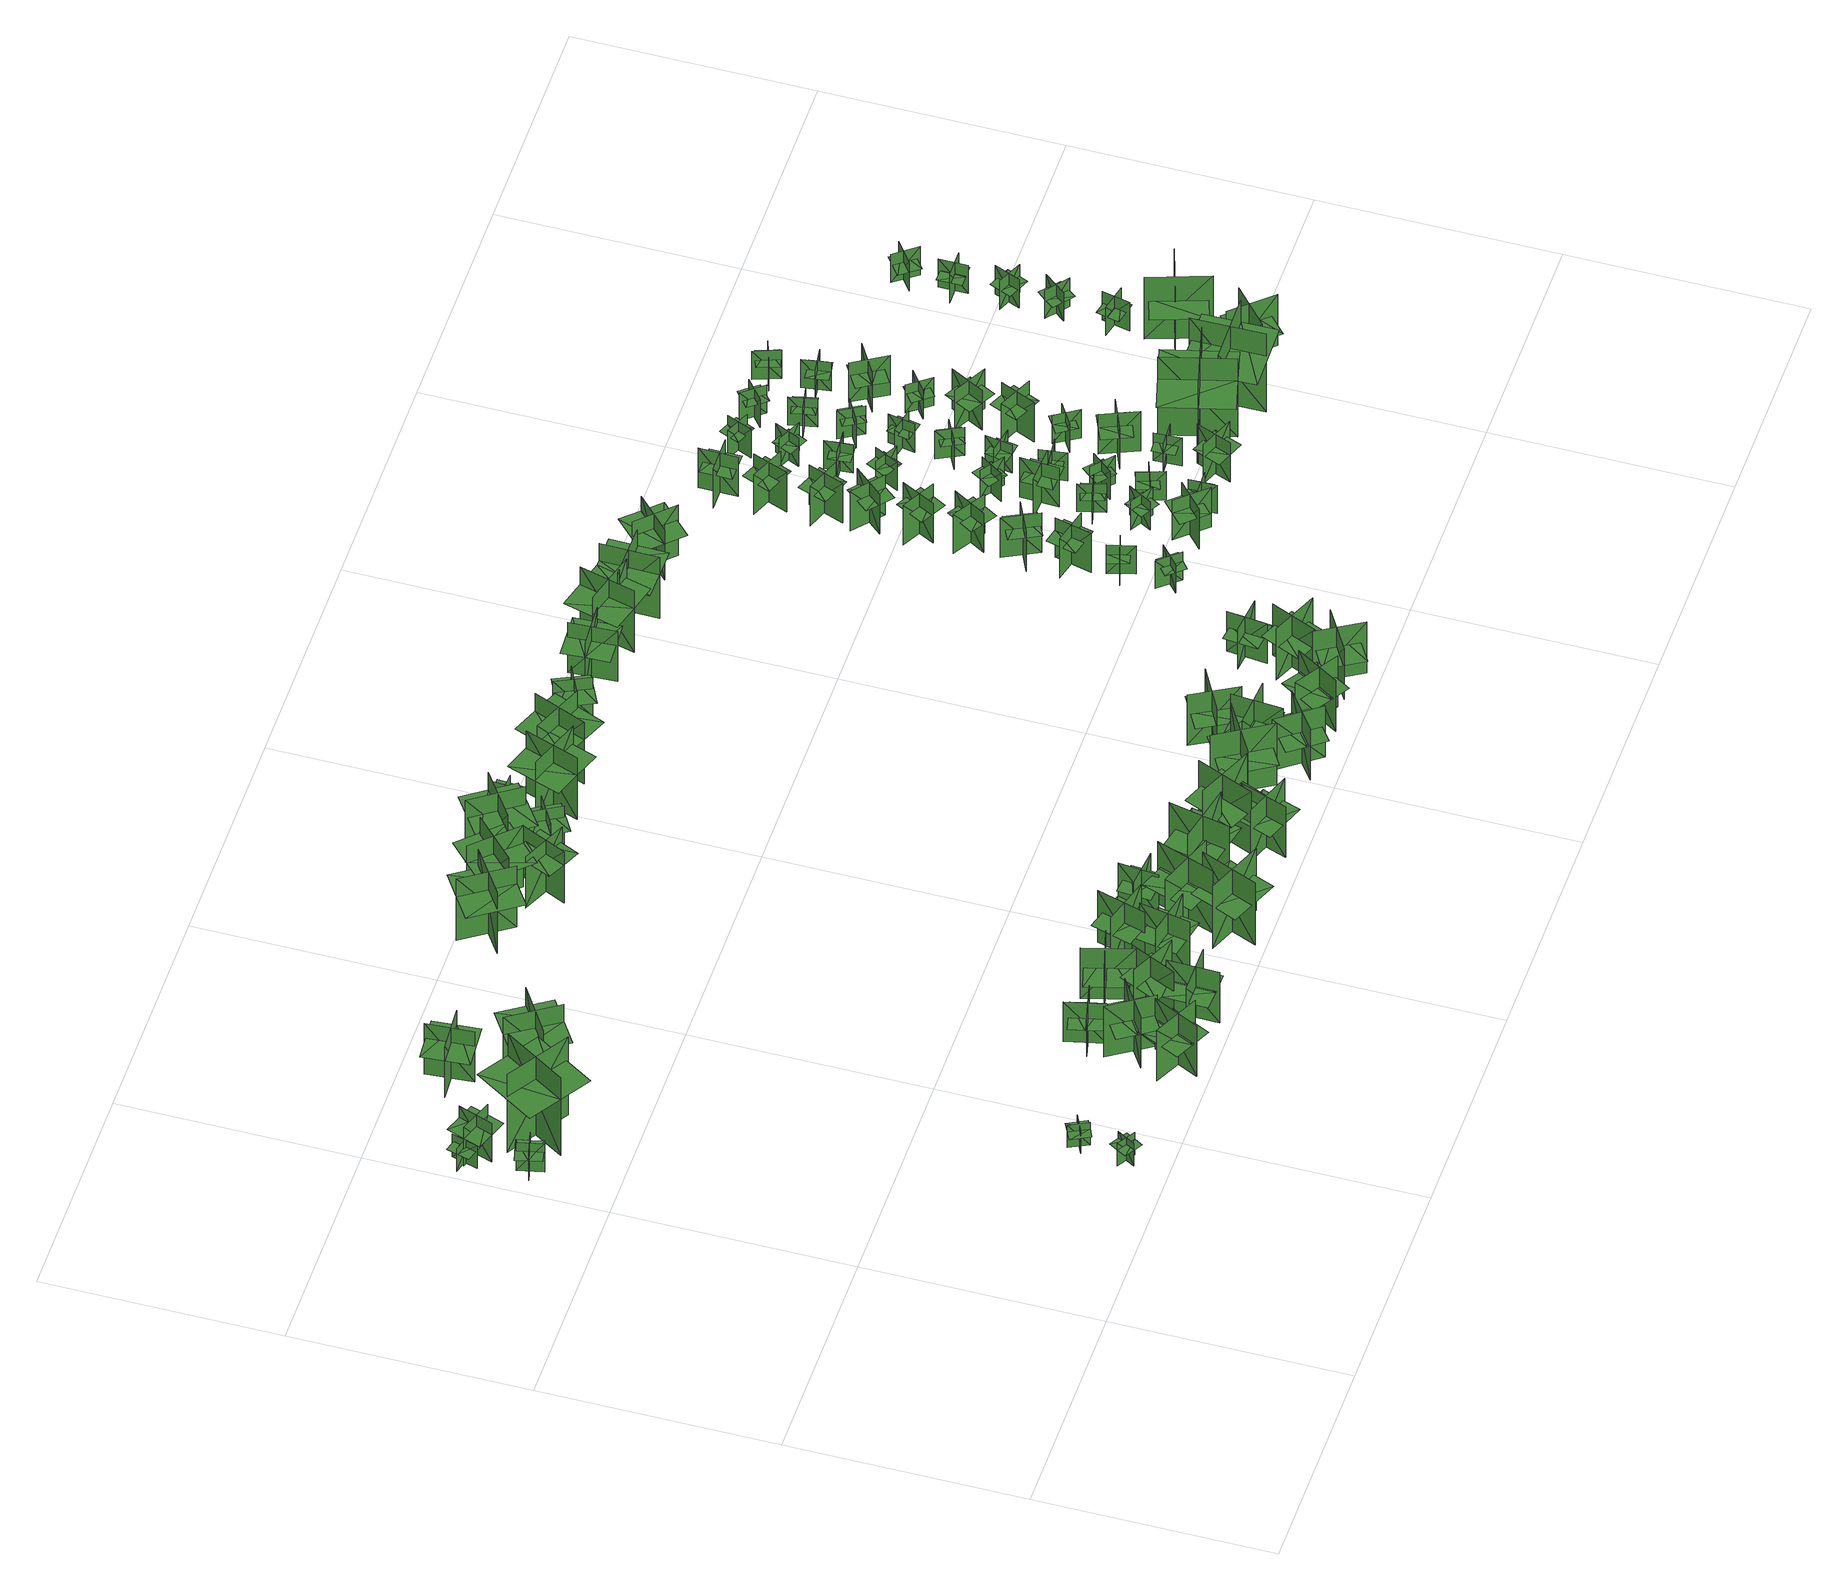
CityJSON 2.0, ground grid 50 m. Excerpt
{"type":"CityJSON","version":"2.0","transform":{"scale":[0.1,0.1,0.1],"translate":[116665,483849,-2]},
"CityObjects":{
"tree1":{"type":"SolitaryVegetationObject","geometry":[{"type":"MultiSurface","lod":"1","boundaries":[[[0,1,2]],[[0,2,3]],[[4,5,6]],[[4,6,7]],[[8,9,10]],[[8,10,11]],[[8,11,12]],[[8,12,13]]]}]},
"tree2":{"type":"SolitaryVegetationObject","geometry":[{"type":"MultiSurface","lod":"1","boundaries":[[[14,15,16]],[[14,16,17]],[[18,19,20]],[[18,20,21]],[[22,23,24]],[[22,24,25]],[[22,25,26]],[[22,26,27]]]}]},
"tree3":{"type":"SolitaryVegetationObject","geometry":[{"type":"MultiSurface","lod":"1","boundaries":[[[28,29,30]],[[28,30,31]],[[32,33,34]],[[32,34,35]],[[36,37,38]],[[36,38,39]],[[36,39,40]],[[36,40,41]]]}]},
"tree4":{"type":"SolitaryVegetationObject","geometry":[{"type":"MultiSurface","lod":"1","boundaries":[[[42,43,44]],[[42,44,45]],[[46,47,48]],[[46,48,49]],[[50,51,52]],[[50,52,53]],[[50,53,54]],[[50,54,55]]]}]},
"tree5":{"type":"SolitaryVegetationObject","geometry":[{"type":"MultiSurface","lod":"1","boundaries":[[[56,57,58]],[[56,58,59]],[[60,61,62]],[[60,62,63]],[[64,65,66]],[[64,66,67]],[[64,67,68]],[[64,68,69]]]}]},
"tree6":{"type":"SolitaryVegetationObject","geometry":[{"type":"MultiSurface","lod":"1","boundaries":[[[70,71,72]],[[70,72,73]],[[74,75,76]],[[74,76,77]],[[78,79,80]],[[78,80,81]],[[78,81,82]],[[78,82,83]]]}]},
"tree7":{"type":"SolitaryVegetationObject","geometry":[{"type":"MultiSurface","lod":"1","boundaries":[[[84,85,86]],[[84,86,87]],[[88,89,90]],[[88,90,91]],[[92,93,94]],[[92,94,95]],[[92,95,96]],[[92,96,97]]]}]},
"tree8":{"type":"SolitaryVegetationObject","geometry":[{"type":"MultiSurface","lod":"1","boundaries":[[[98,99,100]],[[98,100,101]],[[102,103,104]],[[102,104,105]],[[106,107,108]],[[106,108,109]],[[106,109,110]],[[106,110,111]]]}]},
"tree9":{"type":"SolitaryVegetationObject","geometry":[{"type":"MultiSurface","lod":"1","boundaries":[[[112,113,114]],[[112,114,115]],[[116,117,118]],[[116,118,119]],[[120,121,122]],[[120,122,123]],[[120,123,124]],[[120,124,125]]]}]},
"tree10":{"type":"SolitaryVegetationObject","geometry":[{"type":"MultiSurface","lod":"1","boundaries":[[[126,127,128]],[[126,128,129]],[[130,131,132]],[[130,132,133]],[[134,135,136]],[[134,136,137]],[[134,138,139]],[[134,139,135]]]}]},
"tree11":{"type":"SolitaryVegetationObject","geometry":[{"type":"MultiSurface","lod":"1","boundaries":[[[140,141,142]],[[140,142,143]],[[144,145,146]],[[144,146,147]],[[148,149,150]],[[148,150,151]],[[148,152,153]],[[148,153,149]]]}]},
"tree12":{"type":"SolitaryVegetationObject","geometry":[{"type":"MultiSurface","lod":"1","boundaries":[[[154,155,156]],[[154,156,157]],[[158,159,160]],[[158,160,161]],[[162,163,164]],[[162,164,165]],[[162,166,167]],[[162,167,163]]]}]},
"tree13":{"type":"SolitaryVegetationObject","geometry":[{"type":"MultiSurface","lod":"1","boundaries":[[[168,169,170]],[[168,170,171]],[[172,173,174]],[[172,174,175]],[[176,177,178]],[[176,178,179]],[[176,180,181]],[[176,181,177]]]}]},
"tree14":{"type":"SolitaryVegetationObject","geometry":[{"type":"MultiSurface","lod":"1","boundaries":[[[182,183,184]],[[182,184,185]],[[186,187,188]],[[186,188,189]],[[190,191,192]],[[190,192,193]],[[190,194,195]],[[190,195,191]]]}]},
"tree15":{"type":"SolitaryVegetationObject","geometry":[{"type":"MultiSurface","lod":"1","boundaries":[[[196,197,198]],[[196,198,199]],[[200,201,202]],[[200,202,203]],[[204,205,206]],[[204,206,207]],[[204,208,209]],[[204,209,205]]]}]},
"tree16":{"type":"SolitaryVegetationObject","geometry":[{"type":"MultiSurface","lod":"1","boundaries":[[[210,211,212]],[[210,212,213]],[[214,215,216]],[[214,216,217]],[[218,219,220]],[[218,220,221]],[[218,222,223]],[[218,223,219]]]}]},
"tree17":{"type":"SolitaryVegetationObject","geometry":[{"type":"MultiSurface","lod":"1","boundaries":[[[224,225,226]],[[224,226,227]],[[228,229,230]],[[228,230,231]],[[232,233,234]],[[232,234,235]],[[232,236,237]],[[232,237,233]]]}]},
"tree18":{"type":"SolitaryVegetationObject","geometry":[{"type":"MultiSurface","lod":"1","boundaries":[[[238,239,240]],[[238,240,241]],[[242,243,244]],[[242,244,245]],[[246,247,248]],[[246,248,249]],[[246,249,250]],[[246,250,251]]]}]},
"tree19":{"type":"SolitaryVegetationObject","geometry":[{"type":"MultiSurface","lod":"1","boundaries":[[[252,253,254]],[[252,254,255]],[[256,257,258]],[[256,258,259]],[[260,261,262]],[[260,262,263]],[[260,264,265]],[[260,265,261]]]}]},
"tree20":{"type":"SolitaryVegetationObject","geometry":[{"type":"MultiSurface","lod":"1","boundaries":[[[266,267,268]],[[266,268,269]],[[270,271,272]],[[270,272,273]],[[274,275,276]],[[274,276,277]],[[274,278,279]],[[274,279,275]]]}]},
"tree21":{"type":"SolitaryVegetationObject","geometry":[{"type":"MultiSurface","lod":"1","boundaries":[[[280,281,282]],[[280,282,283]],[[284,285,286]],[[284,286,287]],[[288,289,290]],[[288,290,291]],[[288,292,293]],[[288,293,289]]]}]},
"tree22":{"type":"SolitaryVegetationObject","geometry":[{"type":"MultiSurface","lod":"1","boundaries":[[[294,295,296]],[[294,296,297]],[[298,299,300]],[[298,300,301]],[[302,303,304]],[[302,304,305]],[[302,305,306]],[[302,306,307]]]}]},
"tree23":{"type":"SolitaryVegetationObject","geometry":[{"type":"MultiSurface","lod":"1","boundaries":[[[308,309,310]],[[308,310,311]],[[312,313,314]],[[312,314,315]],[[316,317,318]],[[316,318,319]],[[316,320,321]],[[316,321,317]]]}]},
"tree24":{"type":"SolitaryVegetationObject","geometry":[{"type":"MultiSurface","lod":"1","boundaries":[[[322,323,324]],[[322,324,325]],[[326,327,328]],[[326,328,329]],[[330,331,332]],[[330,332,333]],[[330,334,335]],[[330,335,331]]]}]},
"tree25":{"type":"SolitaryVegetationObject","geometry":[{"type":"MultiSurface","lod":"1","boundaries":[[[336,337,338]],[[336,338,339]],[[340,341,342]],[[340,342,343]],[[344,345,346]],[[344,346,347]],[[344,347,348]],[[344,348,349]]]}]},
"tree26":{"type":"SolitaryVegetationObject","geometry":[{"type":"MultiSurface","lod":"1","boundaries":[[[350,351,352]],[[350,352,353]],[[354,355,356]],[[354,356,357]],[[358,359,360]],[[358,360,361]],[[358,361,362]],[[358,362,363]]]}]},
"tree27":{"type":"SolitaryVegetationObject","geometry":[{"type":"MultiSurface","lod":"1","boundaries":[[[364,365,366]],[[364,366,367]],[[368,369,370]],[[368,370,371]],[[372,373,374]],[[372,374,375]],[[372,376,377]],[[372,377,373]]]}]},
"tree28":{"type":"SolitaryVegetationObject","geometry":[{"type":"MultiSurface","lod":"1","boundaries":[[[378,379,380]],[[378,380,381]],[[382,383,384]],[[382,384,385]],[[386,387,388]],[[386,388,389]],[[386,390,391]],[[386,391,387]]]}]},
"tree29":{"type":"SolitaryVegetationObject","geometry":[{"type":"MultiSurface","lod":"1","boundaries":[[[392,393,394]],[[392,394,395]],[[396,397,398]],[[396,398,399]],[[400,401,402]],[[400,402,403]],[[400,403,404]],[[400,404,405]]]}]},
"tree30":{"type":"SolitaryVegetationObject","geometry":[{"type":"MultiSurface","lod":"1","boundaries":[[[406,407,408]],[[406,408,409]],[[410,411,412]],[[410,412,413]],[[414,415,416]],[[414,416,417]],[[414,417,418]],[[414,418,419]]]}]},
"tree31":{"type":"SolitaryVegetationObject","geometry":[{"type":"MultiSurface","lod":"1","boundaries":[[[420,421,422]],[[420,422,423]],[[424,425,426]],[[424,426,427]],[[428,429,430]],[[428,430,431]],[[428,432,433]],[[428,433,429]]]}]},
"tree32":{"type":"SolitaryVegetationObject","geometry":[{"type":"MultiSurface","lod":"1","boundaries":[[[434,435,436]],[[434,436,437]],[[438,439,440]],[[438,440,441]],[[442,443,444]],[[442,444,445]],[[442,445,446]],[[442,446,447]]]}]},
"tree33":{"type":"SolitaryVegetationObject","geometry":[{"type":"MultiSurface","lod":"1","boundaries":[[[448,449,450]],[[448,450,451]],[[452,453,454]],[[452,454,455]],[[456,457,458]],[[456,458,459]],[[456,460,461]],[[456,461,457]]]}]},
"tree34":{"type":"SolitaryVegetationObject","geometry":[{"type":"MultiSurface","lod":"1","boundaries":[[[462,463,464]],[[462,464,465]],[[466,467,468]],[[466,468,469]],[[470,471,472]],[[470,472,473]],[[470,474,475]],[[470,475,471]]]}]},
"tree35":{"type":"SolitaryVegetationObject","geometry":[{"type":"MultiSurface","lod":"1","boundaries":[[[476,477,478]],[[476,478,479]],[[480,481,482]],[[480,482,483]],[[484,485,486]],[[484,486,487]],[[484,488,489]],[[484,489,485]]]}]},
"tree36":{"type":"SolitaryVegetationObject","geometry":[{"type":"MultiSurface","lod":"1","boundaries":[[[490,491,492]],[[490,492,493]],[[494,495,496]],[[494,496,497]],[[498,499,500]],[[498,500,501]],[[498,501,502]],[[498,502,503]]]}]},
"tree37":{"type":"SolitaryVegetationObject","geometry":[{"type":"MultiSurface","lod":"1","boundaries":[[[504,505,506]],[[504,506,507]],[[508,509,510]],[[508,510,511]],[[512,513,514]],[[512,514,515]],[[512,516,517]],[[512,517,513]]]}]},
"tree38":{"type":"SolitaryVegetationObject","geometry":[{"type":"MultiSurface","lod":"1","boundaries":[[[518,519,520]],[[518,520,521]],[[522,523,524]],[[522,524,525]],[[526,527,528]],[[526,528,529]],[[526,530,531]],[[526,531,527]]]}]},
"tree39":{"type":"SolitaryVegetationObject","geometry":[{"type":"MultiSurface","lod":"1","boundaries":[[[532,533,534]],[[532,534,535]],[[536,537,538]],[[536,538,539]],[[540,541,542]],[[540,542,543]],[[540,543,544]],[[540,544,545]]]}]},
"tree40":{"type":"SolitaryVegetationObject","geometry":[{"type":"MultiSurface","lod":"1","boundaries":[[[546,547,548]],[[546,548,549]],[[550,551,552]],[[550,552,553]],[[554,555,556]],[[554,556,557]],[[554,558,559]],[[554,559,555]]]}]},
"tree41":{"type":"SolitaryVegetationObject","geometry":[{"type":"MultiSurface","lod":"1","boundaries":[[[560,561,562]],[[560,562,563]],[[564,565,566]],[[564,566,567]],[[568,569,570]],[[568,570,571]],[[568,572,573]],[[568,573,569]]]}]},
"tree42":{"type":"SolitaryVegetationObject","geometry":[{"type":"MultiSurface","lod":"1","boundaries":[[[574,575,576]],[[574,576,577]],[[578,579,580]],[[578,580,581]],[[582,583,584]],[[582,584,585]],[[582,585,586]],[[582,586,587]]]}]},
"tree43":{"type":"SolitaryVegetationObject","geometry":[{"type":"MultiSurface","lod":"1","boundaries":[[[588,589,590]],[[588,590,591]],[[592,593,594]],[[592,594,595]],[[596,597,598]],[[596,598,599]],[[596,599,600]],[[596,600,601]]]}]},
"tree44":{"type":"SolitaryVegetationObject","geometry":[{"type":"MultiSurface","lod":"1","boundaries":[[[602,603,604]],[[602,604,605]],[[606,607,608]],[[606,608,609]],[[610,611,612]],[[610,612,613]],[[610,613,614]],[[610,614,615]]]}]},
"tree45":{"type":"SolitaryVegetationObject","geometry":[{"type":"MultiSurface","lod":"1","boundaries":[[[616,617,618]],[[616,618,619]],[[620,621,622]],[[620,622,623]],[[624,625,626]],[[624,626,627]],[[624,627,628]],[[624,628,629]]]}]},
"tree46":{"type":"SolitaryVegetationObject","geometry":[{"type":"MultiSurface","lod":"1","boundaries":[[[630,631,632]],[[630,632,633]],[[634,635,636]],[[634,636,637]],[[638,639,640]],[[638,640,641]],[[638,641,642]],[[638,642,643]]]}]},
"tree47":{"type":"SolitaryVegetationObject","geometry":[{"type":"MultiSurface","lod":"1","boundaries":[[[644,645,646]],[[644,646,647]],[[648,649,650]],[[648,650,651]],[[652,653,654]],[[652,654,655]],[[652,655,656]],[[652,656,657]]]}]},
"tree48":{"type":"SolitaryVegetationObject","geometry":[{"type":"MultiSurface","lod":"1","boundaries":[[[658,659,660]],[[658,660,661]],[[662,663,664]],[[662,664,665]],[[666,667,668]],[[666,668,669]],[[666,669,670]],[[666,670,671]]]}]},
"tree49":{"type":"SolitaryVegetationObject","geometry":[{"type":"MultiSurface","lod":"1","boundaries":[[[672,673,674]],[[672,674,675]],[[676,677,678]],[[676,678,679]],[[680,681,682]],[[680,682,683]],[[680,683,684]],[[680,684,685]]]}]},
"tree50":{"type":"SolitaryVegetationObject","geometry":[{"type":"MultiSurface","lod":"1","boundaries":[[[686,687,688]],[[686,688,689]],[[690,691,692]],[[690,692,693]],[[694,695,696]],[[694,696,697]],[[694,697,698]],[[694,698,699]]]}]},
"tree51":{"type":"SolitaryVegetationObject","geometry":[{"type":"MultiSurface","lod":"1","boundaries":[[[700,701,702]],[[700,702,703]],[[704,705,706]],[[704,706,707]],[[708,709,710]],[[708,710,711]],[[708,711,712]],[[708,712,713]]]}]},
"tree52":{"type":"SolitaryVegetationObject","geometry":[{"type":"MultiSurface","lod":"1","boundaries":[[[714,715,716]],[[714,716,717]],[[718,719,720]],[[718,720,721]],[[722,723,724]],[[722,724,725]],[[722,725,726]],[[722,726,727]]]}]},
"tree53":{"type":"SolitaryVegetationObject","geometry":[{"type":"MultiSurface","lod":"1","boundaries":[[[728,729,730]],[[728,730,731]],[[732,733,734]],[[732,734,735]],[[736,737,738]],[[736,738,739]],[[736,739,740]],[[736,740,741]]]}]},
"tree54":{"type":"SolitaryVegetationObject","geometry":[{"type":"MultiSurface","lod":"1","boundaries":[[[742,743,744]],[[742,744,745]],[[746,747,748]],[[746,748,749]],[[750,751,752]],[[750,752,753]],[[750,753,754]],[[750,754,755]]]}]},
"tree55":{"type":"SolitaryVegetationObject","geometry":[{"type":"MultiSurface","lod":"1","boundaries":[[[756,757,758]],[[756,758,759]],[[760,761,762]],[[760,762,763]],[[764,765,766]],[[764,766,767]],[[764,767,768]],[[764,768,769]]]}]},
"tree56":{"type":"SolitaryVegetationObject","geometry":[{"type":"MultiSurface","lod":"1","boundaries":[[[770,771,772]],[[770,772,773]],[[774,775,776]],[[774,776,777]],[[778,779,780]],[[778,780,781]],[[778,781,782]],[[778,782,783]]]}]},
"tree57":{"type":"SolitaryVegetationObject","geometry":[{"type":"MultiSurface","lod":"1","boundaries":[[[784,785,786]],[[784,786,787]],[[788,789,790]],[[788,790,791]],[[792,793,794]],[[792,794,795]],[[792,795,796]],[[792,796,797]]]}]},
"tree58":{"type":"SolitaryVegetationObject","geometry":[{"type":"MultiSurface","lod":"1","boundaries":[[[798,799,800]],[[798,800,801]],[[802,803,804]],[[802,804,805]],[[806,807,808]],[[806,808,809]],[[806,809,810]],[[806,810,811]]]}]},
"tree59":{"type":"SolitaryVegetationObject","geometry":[{"type":"MultiSurface","lod":"1","boundaries":[[[812,813,814]],[[812,814,815]],[[816,817,818]],[[816,818,819]],[[820,821,822]],[[820,822,823]],[[820,823,824]],[[820,824,825]]]}]},
"tree60":{"type":"SolitaryVegetationObject","geometry":[{"type":"MultiSurface","lod":"1","boundaries":[[[826,827,828]],[[826,828,829]],[[830,831,832]],[[830,832,833]],[[834,835,836]],[[834,836,837]],[[834,837,838]],[[834,838,839]]]}]},
"tree61":{"type":"SolitaryVegetationObject","geometry":[{"type":"MultiSurface","lod":"1","boundaries":[[[840,841,842]],[[840,842,843]],[[844,845,846]],[[844,846,847]],[[848,849,850]],[[848,850,851]],[[848,851,852]],[[848,852,853]]]}]},
"tree62":{"type":"SolitaryVegetationObject","geometry":[{"type":"MultiSurface","lod":"1","boundaries":[[[854,855,856]],[[854,856,857]],[[858,859,860]],[[858,860,861]],[[862,863,864]],[[862,864,865]],[[862,865,866]],[[862,866,867]]]}]},
"tree63":{"type":"SolitaryVegetationObject","geometry":[{"type":"MultiSurface","lod":"1","boundaries":[[[868,869,870]],[[868,870,871]],[[872,873,874]],[[872,874,875]],[[876,877,878]],[[876,878,879]],[[876,879,880]],[[876,880,881]]]}]},
"tree64":{"type":"SolitaryVegetationObject","geometry":[{"type":"MultiSurface","lod":"1","boundaries":[[[882,883,884]],[[882,884,885]],[[886,887,888]],[[886,888,889]],[[890,891,892]],[[890,892,893]],[[890,893,894]],[[890,894,895]]]}]},
"tree65":{"type":"SolitaryVegetationObject","geometry":[{"type":"MultiSurface","lod":"1","boundaries":[[[896,897,898]],[[896,898,899]],[[900,901,902]],[[900,902,903]],[[904,905,906]],[[904,906,907]],[[904,907,908]],[[904,908,909]]]}]},
"tree66":{"type":"SolitaryVegetationObject","geometry":[{"type":"MultiSurface","lod":"1","boundaries":[[[910,911,912]],[[910,912,913]],[[914,915,916]],[[914,916,917]],[[918,919,920]],[[918,920,921]],[[918,921,922]],[[918,922,923]]]}]},
"tree67":{"type":"SolitaryVegetationObject","geometry":[{"type":"MultiSurface","lod":"1","boundaries":[[[924,925,926]],[[924,926,927]],[[928,929,930]],[[928,930,931]],[[932,933,934]],[[932,934,935]],[[932,935,936]],[[932,936,937]]]}]},
"tree68":{"type":"SolitaryVegetationObject","geometry":[{"type":"MultiSurface","lod":"1","boundaries":[[[938,939,940]],[[938,940,941]],[[942,943,944]],[[942,944,945]],[[946,947,948]],[[946,948,949]],[[946,949,950]],[[946,950,951]]]}]},
"tree69":{"type":"SolitaryVegetationObject","geometry":[{"type":"MultiSurface","lod":"1","boundaries":[[[952,953,954]],[[952,954,955]],[[956,957,958]],[[956,958,959]],[[960,961,962]],[[960,962,963]],[[960,963,964]],[[960,964,965]]]}]},
"tree70":{"type":"SolitaryVegetationObject","geometry":[{"type":"MultiSurface","lod":"1","boundaries":[[[966,967,968]],[[966,968,969]],[[970,971,972]],[[970,972,973]],[[974,975,976]],[[974,976,977]],[[974,977,978]],[[974,978,979]]]}]},
"tree71":{"type":"SolitaryVegetationObject","geometry":[{"type":"MultiSurface","lod":"1","boundaries":[[[980,981,982]],[[980,982,983]],[[984,985,986]],[[984,986,987]],[[988,989,990]],[[988,990,991]],[[988,991,992]],[[988,992,993]]]}]},
"tree72":{"type":"SolitaryVegetationObject","geometry":[{"type":"MultiSurface","lod":"1","boundaries":[[[994,995,996]],[[994,996,997]],[[998,999,1000]],[[998,1000,1001]],[[1002,1003,1004]],[[1002,1004,1005]],[[1002,1005,1006]],[[1002,1006,1007]]]}]},
"tree73":{"type":"SolitaryVegetationObject","geometry":[{"type":"MultiSurface","lod":"1","boundaries":[[[1008,1009,1010]],[[1008,1010,1011]],[[1012,1013,1014]],[[1012,1014,1015]],[[1016,1017,1018]],[[1016,1018,1019]],[[1016,1019,1020]],[[1016,1020,1021]]]}]},
"tree74":{"type":"SolitaryVegetationObject","geometry":[{"type":"MultiSurface","lod":"1","boundaries":[[[1022,1023,1024]],[[1022,1024,1025]],[[1026,1027,1028]],[[1026,1028,1029]],[[1030,1031,1032]],[[1030,1032,1033]],[[1030,1033,1034]],[[1030,1034,1035]]]}]},
"tree75":{"type":"SolitaryVegetationObject","geometry":[{"type":"MultiSurface","lod":"1","boundaries":[[[1036,1037,1038]],[[1036,1038,1039]],[[1040,1041,1042]],[[1040,1042,1043]],[[1044,1045,1046]],[[1044,1046,1047]],[[1044,1047,1048]],[[1044,1048,1049]]]}]},
"tree76":{"type":"SolitaryVegetationObject","geometry":[{"type":"MultiSurface","lod":"1","boundaries":[[[1050,1051,1052]],[[1050,1052,1053]],[[1054,1055,1056]],[[1054,1056,1057]],[[1058,1059,1060]],[[1058,1060,1061]],[[1058,1061,1062]],[[1058,1062,1063]]]}]},
"tree77":{"type":"SolitaryVegetationObject","geometry":[{"type":"MultiSurface","lod":"1","boundaries":[[[1064,1065,1066]],[[1064,1066,1067]],[[1068,1069,1070]],[[1068,1070,1071]],[[1072,1073,1074]],[[1072,1074,1075]],[[1072,1075,1076]],[[1072,1076,1077]]]}]},
"tree78":{"type":"SolitaryVegetationObject","geometry":[{"type":"MultiSurface","lod":"1","boundaries":[[[1078,1079,1080]],[[1078,1080,1081]],[[1082,1083,1084]],[[1082,1084,1085]],[[1086,1087,1088]],[[1086,1088,1089]],[[1086,1089,1090]],[[1086,1090,1091]]]}]},
"tree79":{"type":"SolitaryVegetationObject","geometry":[{"type":"MultiSurface","lod":"1","boundaries":[[[1092,1093,1094]],[[1092,1094,1095]],[[1096,1097,1098]],[[1096,1098,1099]],[[1100,1101,1102]],[[1100,1102,1103]],[[1100,1103,1104]],[[1100,1104,1105]]]}]},
"tree80":{"type":"SolitaryVegetationObject","geometry":[{"type":"MultiSurface","lod":"1","boundaries":[[[1106,1107,1108]],[[1106,1108,1109]],[[1110,1111,1112]],[[1110,1112,1113]],[[1114,1115,1116]],[[1114,1116,1117]],[[1114,1117,1118]],[[1114,1118,1119]]]}]},
"tree81":{"type":"SolitaryVegetationObject","geometry":[{"type":"MultiSurface","lod":"1","boundaries":[[[1120,1121,1122]],[[1120,1122,1123]],[[1124,1125,1126]],[[1124,1126,1127]],[[1128,1129,1130]],[[1128,1130,1131]],[[1128,1131,1132]],[[1128,1132,1133]]]}]},
"tree82":{"type":"SolitaryVegetationObject","geometry":[{"type":"MultiSurface","lod":"1","boundaries":[[[1134,1135,1136]],[[1134,1136,1137]],[[1138,1139,1140]],[[1138,1140,1141]],[[1142,1143,1144]],[[1142,1144,1145]],[[1142,1145,1146]],[[1142,1146,1147]]]}]},
"tree83":{"type":"SolitaryVegetationObject","geometry":[{"type":"MultiSurface","lod":"1","boundaries":[[[1148,1149,1150]],[[1148,1150,1151]],[[1152,1153,1154]],[[1152,1154,1155]],[[1156,1157,1158]],[[1156,1158,1159]],[[1156,1159,1160]],[[1156,1160,1161]]]}]},
"tree84":{"type":"SolitaryVegetationObject","geometry":[{"type":"MultiSurface","lod":"1","boundaries":[[[1162,1163,1164]],[[1162,1164,1165]],[[1166,1167,1168]],[[1166,1168,1169]],[[1170,1171,1172]],[[1170,1172,1173]],[[1170,1173,1174]],[[1170,1174,1175]]]}]},
"tree85":{"type":"SolitaryVegetationObject","geometry":[{"type":"MultiSurface","lod":"1","boundaries":[[[1176,1177,1178]],[[1176,1178,1179]],[[1180,1181,1182]],[[1180,1182,1183]],[[1184,1185,1186]],[[1184,1186,1187]],[[1184,1187,1188]],[[1184,1188,1189]]]}]},
"tree86":{"type":"SolitaryVegetationObject","geometry":[{"type":"MultiSurface","lod":"1","boundaries":[[[1190,1191,1192]],[[1190,1192,1193]],[[1194,1195,1196]],[[1194,1196,1197]],[[1198,1199,1200]],[[1198,1200,1201]],[[1198,1202,1203]],[[1198,1203,1199]]]}]},
"tree87":{"type":"SolitaryVegetationObject","geometry":[{"type":"MultiSurface","lod":"1","boundaries":[[[1204,1205,1206]],[[1204,1206,1207]],[[1208,1209,1210]],[[1208,1210,1211]],[[1212,1213,1214]],[[1212,1214,1215]],[[1212,1216,1217]],[[1212,1217,1213]]]}]},
"tree88":{"type":"SolitaryVegetationObject","geometry":[{"type":"MultiSurface","lod":"1","boundaries":[[[1218,1219,1220]],[[1218,1220,1221]],[[1222,1223,1224]],[[1222,1224,1225]],[[1226,1227,1228]],[[1226,1228,1229]],[[1226,1230,1231]],[[1226,1231,1227]]]}]},
"tree89":{"type":"SolitaryVegetationObject","geometry":[{"type":"MultiSurface","lod":"1","boundaries":[[[1232,1233,1234]],[[1232,1234,1235]],[[1236,1237,1238]],[[1236,1238,1239]],[[1240,1241,1242]],[[1240,1242,1243]],[[1240,1244,1245]],[[1240,1245,1241]]]}]},
"tree90":{"type":"SolitaryVegetationObject","geometry":[{"type":"MultiSurface","lod":"1","boundaries":[[[1246,1247,1248]],[[1246,1248,1249]],[[1250,1251,1252]],[[1250,1252,1253]],[[1254,1255,1256]],[[1254,1256,1257]],[[1254,1258,1259]],[[1254,1259,1255]]]}]},
"tree91":{"type":"SolitaryVegetationObject","geometry":[{"type":"MultiSurface","lod":"1","boundaries":[[[1260,1261,1262]],[[1260,1262,1263]],[[1264,1265,1266]],[[1264,1266,1267]],[[1268,1269,1270]],[[1268,1270,1271]],[[1268,1272,1273]],[[1268,1273,1269]]]}]},
"tree92":{"type":"SolitaryVegetationObject","geometry":[{"type":"MultiSurface","lod":"1","boundaries":[[[1274,1275,1276]],[[1274,1276,1277]],[[1278,1279,1280]],[[1278,1280,1281]],[[1282,1283,1284]],[[1282,1284,1285]],[[1282,1286,1287]],[[1282,1287,1283]]]}]}
},
"vertices":[
[51,1204,14],[64,1150,14],[64,1150,91],[51,1204,91],[32,1173,14],[85,1186,14],[85,1186,91],[32,1173,91],[32,1173,69],[38,1146,69],[92,1159,69],[85,1186,69],[79,1213,69],[25,1200,69],
[46,1331,19],[30,1276,19],[30,1276,81],[46,1331,81],[11,1311,19],[66,1295,19],[66,1295,81],[11,1311,81],[13,1310,64],[6,1286,64],[56,1271,64],[63,1295,64],[70,1319,64],[20,1334,64],
[415,72,10],[437,110,10],[437,110,72],[415,72,72],[443,79,10],[405,102,10],[405,102,72],[443,79,72],[443,79,55],[454,98,55],[416,121,55],[405,102,55],[394,83,55],[432,60,55],
[56,1255,17],[82,1328,17],[82,1328,124],[56,1255,124],[103,1277,17],[30,1303,17],[30,1303,124],[103,1277,124],[103,1277,94],[116,1314,94],[43,1340,94],[30,1303,94],[17,1267,94],[90,1241,94],
[411,177,16],[451,197,16],[451,197,77],[411,177,77],[439,167,16],[419,207,16],[419,207,77],[439,167,77],[439,167,60],[459,177,60],[439,217,60],[419,207,60],[399,197,60],[419,158,60],
[96,1236,10],[227,1153,10],[227,1153,225],[96,1236,225],[118,1135,10],[201,1266,10],[201,1266,225],[118,1135,225],[118,1135,165],[183,1094,165],[266,1225,165],[201,1266,165],[135,1308,165],[52,1177,165],
[270,1251,13],[256,1198,13],[256,1198,90],[270,1251,90],[238,1233,13],[291,1219,13],[291,1219,90],[238,1233,90],[238,1233,68],[231,1206,68],[284,1192,68],[291,1219,68],[299,1245,68],[245,1260,68],
[252,1349,17],[245,1448,17],[245,1448,156],[252,1349,156],[296,1399,17],[196,1392,17],[196,1392,156],[296,1399,156],[296,1399,117],[292,1449,117],[193,1442,117],[196,1392,117],[200,1342,117],[299,1349,117],
[270,1216,12],[371,1283,12],[371,1283,181],[270,1216,181],[349,1199,12],[282,1301,12],[282,1301,181],[349,1199,181],[349,1199,134],[400,1233,134],[332,1334,134],[282,1301,134],[231,1267,134],[299,1166,134],
[680,26,10],[727,124,10],[727,124,150],[680,26,150],[744,49,10],[744,49,150],[646,96,150],[646,96,10],[679,34,96],[720,119,96],[680,138,96],[639,53,96],[720,14,96],[761,99,96],
[667,135,14],[757,195,14],[757,195,154],[667,135,154],[733,122,14],[733,122,154],[674,212,154],[674,212,14],[670,142,100],[749,194,100],[725,231,100],[646,179,100],[695,104,100],[774,156,100],
[668,244,12],[750,264,12],[750,264,121],[668,244,121],[713,217,12],[713,217,121],[693,299,121],[693,299,12],[672,248,79],[744,266,79],[736,299,79],[664,282,79],[681,214,79],[752,231,79],
[827,25,14],[829,133,14],[829,133,154],[827,25,154],[876,73,14],[876,73,154],[767,74,154],[767,74,14],[823,32,100],[825,126,100],[781,127,100],[779,33,100],[869,31,100],[870,126,100],
[848,208,14],[802,110,14],[802,110,154],[848,208,154],[784,185,14],[784,185,154],[883,139,154],[883,139,14],[849,200,100],[809,115,100],[849,96,100],[889,181,100],[808,219,100],[768,134,100],
[870,268,14],[766,239,14],[766,239,154],[870,268,154],[811,301,14],[811,301,154],[840,197,154],[840,197,14],[865,262,100],[774,237,100],[786,194,100],[877,219,100],[853,306,100],[762,281,100],
[902,177,13],[1008,155,13],[1008,155,153],[902,177,153],[940,120,13],[940,120,153],[961,227,153],[961,227,13],[909,180,99],[1002,161,99],[1011,204,99],[918,223,99],[900,135,99],[993,116,99],
[903,268,15],[1007,238,15],[1007,238,156],[903,268,156],[936,209,15],[936,209,156],[966,313,156],[966,313,15],[911,271,102],[1001,244,102],[1014,287,102],[923,313,102],[898,227,102],[989,201,102],
[597,1409,15],[697,1478,15],[697,1478,184],[597,1409,184],[676,1394,15],[608,1495,15],[608,1495,184],[676,1394,184],[676,1394,136],[727,1429,136],[658,1529,136],[608,1495,136],[557,1460,136],[626,1360,136],
[1016,97,13],[1138,47,13],[1138,47,184],[1016,97,184],[1048,21,13],[1048,21,184],[1099,143,184],[1099,143,13],[1026,99,118],[1132,55,118],[1153,104,118],[1046,149,118],[1004,48,118],[1111,3,118],
[1056,109,12],[1101,234,12],[1101,234,183],[1056,109,183],[1131,145,12],[1131,145,183],[1007,190,183],[1007,190,12],[1054,119,117],[1093,228,117],[1043,246,117],[1004,137,117],[1107,100,117],[1146,209,117],
[1036,262,16],[1120,254,16],[1120,254,125],[1036,262,125],[1070,222,16],[1070,222,125],[1077,306,125],[1077,306,16],[1041,265,83],[1115,258,83],[1118,292,83],[1044,299,83],[1038,229,83],[1111,223,83],
[780,1500,15],[692,1415,15],[692,1415,184],[780,1500,184],[699,1502,15],[783,1414,15],[783,1414,184],[699,1502,184],[699,1502,137],[655,1460,137],[739,1372,137],[783,1414,137],[827,1456,137],[743,1544,137],
[812,1424,12],[768,1327,12],[768,1327,153],[812,1424,153],[733,1394,12],[830,1350,12],[830,1350,153],[733,1394,153],[808,1416,116],[768,1327,116],[806,1310,116],[846,1399,116],[770,1433,116],[730,1345,116],
[1134,183,12],[1263,155,12],[1263,155,184],[1134,183,184],[1179,114,12],[1179,114,184],[1207,243,184],[1207,243,12],[1143,186,118],[1256,162,118],[1267,215,118],[1154,239,118],[1131,132,118],[1244,108,118],
[885,1440,14],[815,1540,14],[815,1540,184],[885,1440,184],[900,1520,14],[800,1450,14],[800,1450,184],[900,1520,184],[900,1520,136],[865,1570,136],[765,1500,136],[800,1450,136],[835,1400,136],[935,1470,136],
[913,1371,17],[874,1438,17],[874,1438,124],[913,1371,124],[926,1421,17],[859,1382,17],[859,1382,124],[926,1421,124],[926,1421,94],[907,1454,94],[840,1415,94],[859,1382,94],[879,1348,94],[946,1387,94],
[1261,95,13],[1362,58,13],[1362,58,153],[1261,95,153],[1290,34,13],[1290,34,153],[1327,135,153],[1327,135,13],[1269,97,99],[1357,64,99],[1373,105,99],[1284,138,99],[1253,54,99],[1342,21,99],
[1331,222,14],[1279,100,14],[1279,100,185],[1331,222,185],[1254,190,14],[1254,190,185],[1376,138,185],[1376,138,14],[1333,212,120],[1287,105,120],[1337,84,120],[1382,191,120],[1281,233,120],[1236,127,120],
[988,1503,17],[932,1506,17],[932,1506,94],[988,1503,94],[963,1531,17],[960,1476,17],[960,1476,94],[963,1531,94],[963,1531,72],[935,1532,72],[933,1477,72],[960,1476,72],[988,1474,72],[991,1530,72],
[955,1441,13],[1070,1401,13],[1070,1401,182],[955,1441,182],[989,1368,13],[1030,1483,13],[1030,1483,182],[989,1368,182],[989,1368,135],[1047,1348,135],[1087,1463,135],[1030,1483,135],[972,1503,135],[932,1388,135],
[1402,220,14],[1471,107,14],[1471,107,185],[1402,220,185],[1383,139,14],[1383,139,185],[1496,208,185],[1496,208,14],[1411,215,120],[1471,117,120],[1517,145,120],[1457,243,120],[1363,187,120],[1423,88,120],
[1161,1421,13],[1048,1467,13],[1048,1467,183],[1161,1421,183],[1130,1496,13],[1084,1383,13],[1084,1383,183],[1130,1496,183],[1130,1496,135],[1073,1519,135],[1028,1406,135],[1084,1383,135],[1140,1360,135],[1186,1473,135],
[1503,50,13],[1590,114,13],[1590,114,154],[1503,50,154],[1571,40,13],[1571,40,154],[1506,127,154],[1506,127,13],[1506,57,100],[1582,114,100],[1556,149,100],[1480,92,100],[1534,21,100],[1609,77,100],
[1593,173,14],[1485,181,14],[1485,181,154],[1593,173,154],[1548,224,14],[1548,224,154],[1540,116,154],[1540,116,14],[1585,169,100],[1491,176,100],[1488,132,100],[1582,125,100],[1589,214,100],[1495,221,100],
[1522,303,14],[1574,209,14],[1574,209,154],[1522,303,154],[1504,238,14],[1504,238,154],[1598,290,154],[1598,290,14],[1529,299,100],[1575,217,100],[1613,238,100],[1567,321,100],[1489,277,100],[1535,195,100],
[1260,1420,15],[1227,1490,15],[1227,1490,123],[1260,1420,123],[1277,1469,15],[1207,1435,15],[1207,1435,123],[1277,1469,123],[1277,1469,93],[1261,1504,93],[1191,1470,93],[1207,1435,93],[1224,1400,93],[1294,1434,93],
[1641,41,14],[1698,133,14],[1698,133,155],[1641,41,155],[1706,57,14],[1706,57,155],[1614,114,155],[1614,114,14],[1641,49,101],[1690,129,101],[1653,153,101],[1603,72,101],[1679,25,101],[1729,105,101],
[1822,107,13],[1729,51,13],[1729,51,153],[1822,107,153],[1756,122,13],[1756,122,153],[1811,30,153],[1811,30,13],[1818,99,100],[1737,51,100],[1760,13,100],[1840,62,100],[1794,138,100],[1713,90,100],
[1360,1501,14],[1366,1402,14],[1366,1402,152],[1360,1501,152],[1316,1452,14],[1415,1458,14],[1415,1458,152],[1316,1452,152],[1316,1452,113],[1318,1403,113],[1418,1408,113],[1415,1458,113],[1412,1507,113],[1313,1502,113],
[1802,217,15],[1759,118,15],[1759,118,156],[1802,217,156],[1739,191,15],[1739,191,156],[1839,148,156],[1839,148,15],[1804,209,102],[1766,122,102],[1806,105,102],[1844,191,102],[1762,227,102],[1724,140,102],
[1787,305,14],[1778,221,14],[1778,221,123],[1787,305,123],[1747,271,14],[1747,271,123],[1830,262,123],[1830,262,14],[1790,299,81],[1782,226,81],[1816,222,81],[1824,295,81],[1755,303,81],[1747,230,81],
[1411,1466,12],[1529,1434,12],[1529,1434,182],[1411,1466,182],[1451,1395,12],[1482,1513,12],[1482,1513,182],[1451,1395,182],[1451,1395,134],[1510,1380,134],[1541,1497,134],[1482,1513,134],[1424,1529,134],[1392,1411,134],
[1614,1439,8],[1492,1441,8],[1492,1441,177],[1614,1439,177],[1558,1498,8],[1556,1376,8],[1556,1376,177],[1558,1498,177],[1558,1498,130],[1497,1498,130],[1495,1377,130],[1556,1376,130],[1617,1375,130],[1618,1497,130],
[1905,444,17],[1949,482,17],[1949,482,94],[1905,444,94],[1942,441,17],[1942,441,94],[1904,485,94],[1904,485,17],[1942,441,70],[1960,457,70],[1930,492,70],[1912,477,70],[1893,461,70],[1924,426,70],
[1948,569,17],[1892,553,17],[1892,553,95],[1948,569,95],[1916,587,17],[1916,587,95],[1931,531,95],[1931,531,17],[1916,587,70],[1892,580,70],[1905,536,70],[1928,542,70],[1951,548,70],[1939,593,70],
[1957,650,17],[1878,669,17],[1878,669,125],[1957,650,125],[1929,694,17],[1929,694,125],[1910,615,125],[1910,615,17],[1929,694,91],[1896,702,91],[1881,639,91],[1914,631,91],[1947,623,91],[1962,686,91],
[1656,1462,12],[1725,1390,12],[1725,1390,151],[1656,1462,151],[1654,1396,12],[1726,1465,12],[1726,1465,151],[1654,1396,151],[1654,1396,112],[1689,1360,112],[1761,1429,112],[1726,1465,112],[1692,1501,112],[1620,1432,112],
[1934,722,16],[1898,795,16],[1898,795,125],[1934,722,125],[1950,771,16],[1950,771,125],[1877,736,125],[1877,736,16],[1950,771,91],[1935,802,91],[1877,773,91],[1892,743,91],[1907,712,91],[1965,741,91],
[1900,829,17],[1942,899,17],[1942,899,125],[1900,829,125],[1950,842,17],[1950,842,125],[1881,884,125],[1881,884,17],[1950,842,91],[1968,871,91],[1913,905,91],[1895,876,91],[1877,847,91],[1933,813,91],
[2089,488,19],[2029,434,19],[2029,434,128],[2089,488,128],[2037,491,19],[2037,491,128],[2092,430,128],[2092,430,19],[2037,491,94],[2012,468,94],[2055,420,94],[2081,443,94],[2106,465,94],[2062,514,94],
[1896,929,17],[1934,1001,17],[1934,1001,126],[1896,929,126],[1946,945,17],[1946,945,126],[1874,983,126],[1874,983,17],[1946,945,92],[1962,975,92],[1905,1005,92],[1889,975,92],[1873,945,92],[1930,915,92],
[2039,575,20],[2089,546,20],[2089,546,98],[2039,575,98],[2049,539,20],[2049,539,98],[2078,589,98],[2078,589,20],[2049,539,74],[2070,527,74],[2093,567,74],[2072,579,74],[2051,591,74],[2028,551,74],
[1890,1035,17],[1943,1097,17],[1943,1097,126],[1890,1035,126],[1942,1040,17],[1942,1040,126],[1881,1092,126],[1881,1092,17],[1942,1040,92],[1965,1065,92],[1915,1108,92],[1893,1082,92],[1871,1056,92],[1920,1014,92],
[2069,633,21],[2054,689,21],[2054,689,98],[2069,633,98],[2087,665,21],[2087,665,98],[2031,650,98],[2031,650,21],[2087,665,74],[2081,689,74],[2036,676,74],[2042,653,74],[2049,630,74],[2094,642,74],
[1947,1141,17],[1871,1169,17],[1871,1169,126],[1947,1141,126],[1925,1188,17],[1925,1188,126],[1897,1112,126],[1897,1112,17],[1925,1188,92],[1893,1200,92],[1871,1139,92],[1902,1127,92],[1934,1115,92],[1957,1176,92],
[2155,462,20],[2097,460,20],[2097,460,98],[2155,462,98],[2128,487,20],[2128,487,98],[2129,429,98],[2129,429,20],[2128,487,73],[2103,486,73],[2105,440,73],[2129,441,73],[2153,441,73],[2152,488,73],
[2057,725,20],[2061,806,20],[2061,806,128],[2057,725,128],[2095,760,20],[2095,760,128],[2014,764,128],[2014,764,20],[2095,760,94],[2097,794,94],[2032,797,94],[2030,763,94],[2029,729,94],[2094,726,94],
[1944,1251,17],[1869,1282,17],[1869,1282,126],[1944,1251,126],[1923,1299,17],[1923,1299,126],[1893,1223,126],[1893,1223,17],[1923,1299,91],[1892,1312,91],[1868,1251,91],[1899,1239,91],[1931,1226,91],[1955,1286,91],
[2151,573,20],[2096,554,20],[2096,554,98],[2151,573,98],[2117,589,20],[2117,589,98],[2136,534,98],[2136,534,20],[2117,589,74],[2094,582,74],[2109,537,74],[2132,545,74],[2155,553,74],[2140,597,74],
[1906,1325,17],[1907,1406,17],[1907,1406,125],[1906,1325,125],[1943,1362,17],[1943,1362,125],[1862,1362,125],[1862,1362,17],[1943,1362,91],[1943,1395,91],[1878,1396,91],[1878,1362,91],[1878,1328,91],[1943,1328,91],
[2071,884,20],[2039,836,20],[2039,836,97],[2071,884,97],[2035,877,20],[2035,877,97],[2083,844,97],[2083,844,20],[2035,877,73],[2021,856,73],[2060,830,73],[2073,851,73],[2087,871,73],[2048,897,73],
[2143,682,19],[2106,637,19],[2106,637,96],[2143,682,96],[2106,678,19],[2106,678,96],[2150,641,96],[2150,641,19],[2106,678,72],[2090,659,72],[2126,630,72],[2141,648,72],[2157,667,72],[2121,697,72],
[2035,1088,20],[2008,1036,20],[2008,1036,97],[2035,1088,97],[1999,1077,20],[1999,1077,97],[2051,1050,97],[2051,1050,20],[1999,1077,73],[1988,1055,73],[2030,1034,73],[2041,1056,73],[2052,1077,73],[2010,1098,73],
[2122,787,20],[2129,730,20],[2129,730,97],[2122,787,97],[2099,758,20],[2099,758,97],[2157,765,97],[2157,765,20],[2099,758,73],[2102,734,73],[2148,739,73],[2145,763,73],[2143,788,73],[2096,782,73],
[2199,478,18],[2275,448,18],[2275,448,126],[2199,478,126],[2220,430,18],[2220,430,126],[2250,506,126],[2250,506,18],[2220,430,92],[2252,418,92],[2276,478,92],[2244,491,92],[2213,503,92],[2188,443,92],
[1999,1155,20],[2057,1160,20],[2057,1160,97],[1999,1155,97],[2028,1131,20],[2028,1131,97],[2023,1189,97],[2023,1189,20],[2028,1131,73],[2052,1133,73],[2048,1179,73],[2024,1177,73],[2000,1175,73],[2004,1129,73],
[2095,868,22],[2152,858,22],[2152,858,99],[2095,868,99],[2116,838,22],[2116,838,99],[2126,895,99],[2126,895,22],[2116,838,75],[2140,834,75],[2148,879,75],[2124,884,75],[2101,888,75],[2092,842,75],
[2230,589,19],[2233,531,19],[2233,531,96],[2230,589,96],[2205,561,19],[2205,561,96],[2263,564,96],[2263,564,19],[2205,561,72],[2207,537,72],[2253,539,72],[2252,564,72],[2250,588,72],[2204,585,72],
[2001,1271,20],[2055,1248,20],[2055,1248,98],[2001,1271,98],[2015,1236,20],[2015,1236,98],[2039,1290,98],[2039,1290,20],[2015,1236,73],[2037,1227,73],[2056,1269,73],[2034,1279,73],[2012,1289,73],[1993,1246,73],
[2135,939,21],[2109,991,21],[2109,991,99],[2135,939,99],[2146,975,21],[2146,975,99],[2094,948,99],[2094,948,21],[2146,975,74],[2135,996,74],[2094,975,74],[2105,954,74],[2116,932,74],[2157,953,74],
[2265,676,18],[2191,644,18],[2191,644,127],[2265,676,127],[2217,695,18],[2217,695,127],[2249,620,127],[2249,620,18],[2217,695,92],[2186,682,92],[2211,622,92],[2243,635,92],[2274,649,92],[2248,709,92],
[2047,1350,20],[1994,1373,20],[1994,1373,98],[2047,1350,98],[2033,1385,20],[2033,1385,98],[2010,1331,98],[2010,1331,20],[2033,1385,73],[2011,1394,73],[1993,1352,73],[2015,1342,73],[2037,1333,73],[2056,1375,73],
[2116,1034,20],[2127,1091,20],[2127,1091,98],[2116,1034,98],[2147,1055,20],[2147,1055,98],[2090,1066,98],[2090,1066,20],[2147,1055,73],[2151,1078,73],[2106,1087,73],[2101,1064,73],[2096,1040,73],[2142,1031,73],
[2254,780,18],[2205,749,18],[2205,749,96],[2254,780,96],[2218,788,18],[2218,788,96],[2249,739,96],[2249,739,18],[2218,788,71],[2197,775,71],[2222,736,71],[2242,749,71],[2263,762,71],[2238,801,71],
[2134,1138,22],[2105,1188,22],[2105,1188,99],[2134,1138,99],[2144,1174,22],[2144,1174,99],[2093,1145,99],[2093,1145,22],[2144,1174,75],[2132,1195,75],[2091,1172,75],[2103,1151,75],[2115,1130,75],[2156,1153,75],
[2254,505,15],[2403,544,15],[2403,544,230],[2254,505,230],[2343,453,15],[2303,602,15],[2303,602,230],[2343,453,230],[2343,453,170],[2417,472,170],[2378,622,170],[2303,602,170],[2228,582,170],[2268,433,170],
[2264,849,18],[2190,882,18],[2190,882,127],[2264,849,127],[2245,898,18],[2245,898,127],[2212,823,127],[2212,823,18],[2245,898,93],[2214,912,93],[2188,852,93],[2219,838,93],[2250,824,93],[2276,884,93],
[2126,1232,21],[2114,1289,21],[2114,1289,98],[2126,1232,98],[2146,1263,21],[2146,1263,98],[2089,1251,98],[2089,1251,21],[2146,1263,74],[2141,1287,74],[2096,1277,74],[2101,1254,74],[2105,1230,74],[2151,1239,74],
[2197,978,19],[2269,940,19],[2269,940,128],[2197,978,128],[2213,928,19],[2213,928,128],[2251,1000,128],[2251,1000,19],[2213,928,93],[2243,912,93],[2273,970,93],[2243,986,93],[2213,1002,93],[2183,944,93],
[2134,1337,20],[2098,1382,20],[2098,1382,97],[2134,1337,97],[2138,1375,20],[2138,1375,97],[2093,1338,97],[2093,1338,20],[2138,1375,73],[2123,1393,73],[2087,1364,73],[2102,1345,73],[2117,1326,73],[2153,1356,73],
[2212,1082,20],[2247,1036,20],[2247,1036,98],[2212,1082,98],[2207,1045,20],[2207,1045,98],[2253,1080,98],[2253,1080,20],[2207,1045,73],[2222,1026,73],[2259,1054,73],[2244,1073,73],[2229,1092,73],[2192,1064,73],
[2425,421,13],[2423,575,13],[2423,575,228],[2425,421,228],[2497,494,13],[2342,492,13],[2342,492,228],[2497,494,228],[2497,494,168],[2496,572,168],[2341,569,168],[2342,492,168],[2344,414,168],[2499,417,168],
[2209,1195,19],[2251,1125,19],[2251,1125,127],[2209,1195,127],[2197,1144,19],[2197,1144,127],[2266,1187,127],[2266,1187,19],[2197,1144,93],[2214,1115,93],[2270,1149,93],[2252,1178,93],[2234,1207,93],[2179,1173,93],
[2199,1260,18],[2256,1268,18],[2256,1268,96],[2199,1260,96],[2229,1237,18],[2229,1237,96],[2220,1295,96],[2220,1295,18],[2229,1237,71],[2253,1241,71],[2246,1287,71],[2222,1283,71],[2198,1280,71],[2205,1234,71],
[2234,1338,17],[2214,1392,17],[2214,1392,95],[2234,1338,95],[2249,1371,17],[2249,1371,95],[2195,1352,95],[2195,1352,17],[2249,1371,70],[2241,1394,70],[2198,1379,70],[2206,1356,70],[2214,1333,70],[2258,1349,70],
[2596,529,14],[2516,457,14],[2516,457,154],[2596,529,154],[2529,533,14],[2529,533,154],[2601,452,154],[2601,452,14],[2594,522,101],[2524,459,101],[2553,426,101],[2623,489,101],[2564,556,101],[2493,493,101],
[2542,702,14],[2584,576,14],[2584,576,185],[2542,702,185],[2505,628,14],[2505,628,185],[2631,669,185],[2631,669,14],[2550,696,119],[2586,586,119],[2637,603,119],[2601,712,119],[2497,678,119],[2533,569,119],
[2585,762,17],[2527,775,17],[2527,775,95],[2585,762,95],[2565,794,17],[2565,794,95],[2552,735,95],[2552,735,17],[2581,761,65],[2530,772,65],[2525,748,65],[2576,737,65],[2587,785,65],[2536,797,65],
[2536,901,17],[2582,864,17],[2582,864,95],[2536,901,95],[2540,864,17],[2540,864,95],[2578,911,95],[2578,911,17],[2540,901,65],[2581,868,65],[2596,887,65],[2556,920,65],[2524,881,65],[2565,848,65],
[2534,991,17],[2589,967,17],[2589,967,95],[2534,991,95],[2549,956,17],[2549,956,95],[2572,1011,95],[2572,1011,17],[2538,991,65],[2587,971,65],[2596,994,65],[2548,1014,65],[2529,968,65],[2577,948,65],
[2556,1061,18],[2556,1121,18],[2556,1121,96],[2556,1061,96],[2582,1088,18],[2582,1088,96],[2522,1088,96],[2522,1088,18],[2553,1065,66],[2554,1117,66],[2529,1117,66],[2529,1065,66],[2579,1065,66],[2579,1117,66],
[2577,1207,19],[2529,1171,19],[2529,1171,97],[2577,1207,97],[2540,1212,19],[2540,1212,97],[2576,1164,97],[2576,1164,19],[2575,1203,67],[2534,1171,67],[2548,1151,67],[2590,1183,67],[2560,1223,67],[2518,1191,67]
]}
